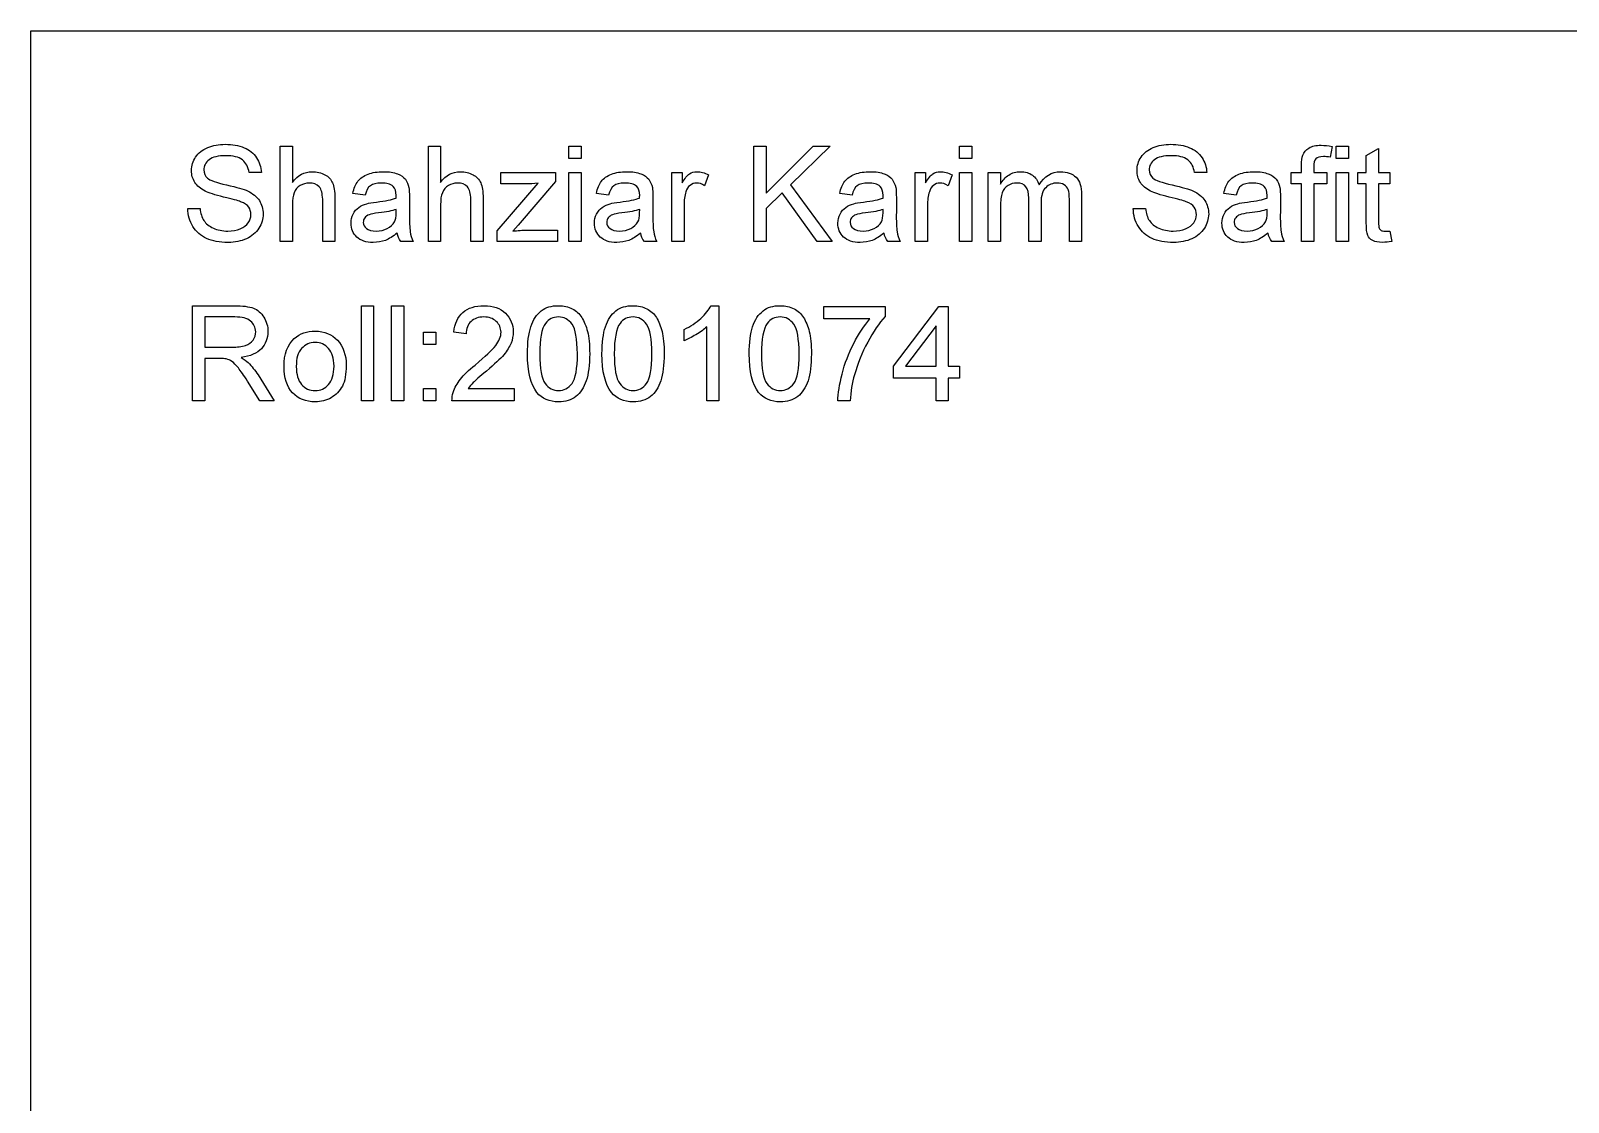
# Model space of a CAD drawing. Header units: millimetres. Extents: x 12 to 286, y 8 to 173.
# Drawn here: x 12.1 to 69.6, y 133.2 to 173.3 of the extents above; entities that cross this region are included whole.
import ezdxf

# ---------------------------------------------------------------- set-up
doc = ezdxf.new("R2010")
doc.units = ezdxf.units.MM
doc.layers.get('0').update_dxf_attribs({"linetype": 'CONTINUOUS'})

msp = doc.modelspace()

# ---------------------------------------------------------------- linework, layer by layer
at = {"color": 0}
for p, q in [((12.1212, 173.298), (286.06, 173.298)), ((12.1212, 7.5213), (12.1212, 173.298)), ((21.4492, 165.417), (21.4492, 168.979)), ((21.4492, 168.979), (21.9081, 168.979)), ((21.9081, 168.979), (21.9081, 167.629)), ((26.9875, 165.417), (26.9875, 168.979)), ((26.9875, 168.979), (27.4464, 168.979)), ((27.4464, 168.979), (27.4464, 167.629)), ((32.2433, 168.522), (32.2433, 168.979)), ((32.2433, 168.979), (32.7022, 168.979)), ((32.7022, 168.522), (32.2433, 168.522)), ((32.7022, 168.979), (32.7022, 168.522)), ((39.1583, 165.417), (39.1583, 168.979)), ((39.1583, 168.979), (39.6173, 168.979)), ((39.6173, 168.979), (39.6173, 167.228)), ((39.6173, 167.228), (41.3713, 168.979)), ((42.0151, 168.979), (40.5225, 167.531)), ((41.3713, 168.979), (42.0151, 168.979)), ((46.8492, 168.522), (46.8492, 168.979)), ((46.8492, 168.979), (47.3082, 168.979)), ((47.3082, 168.522), (46.8492, 168.522)), ((47.3082, 168.979), (47.3082, 168.522)), ((60.7741, 168.97), (60.7095, 168.569)), ((60.9244, 168.522), (60.9244, 168.979)), ((60.9244, 168.979), (61.3833, 168.979)), ((61.3833, 168.522), (60.9244, 168.522)), ((61.3833, 168.979), (61.3833, 168.522)), ((62.0529, 168.631), (62.5119, 168.894)), ((62.0529, 167.992), (62.0529, 168.631)), ((62.5119, 168.894), (62.5119, 167.992)), ((20.7422, 167.992), (20.2847, 167.992)), ((29.6954, 167.568), (29.6954, 167.992)), ((29.6954, 167.992), (31.7404, 167.992)), ((31.7404, 167.992), (31.7404, 167.663)), ((32.2433, 165.417), (32.2433, 167.992)), ((32.2433, 167.992), (32.7022, 167.992)), ((32.7022, 167.992), (32.7022, 165.417)), ((36.0895, 165.417), (36.0895, 167.992)), ((36.0895, 167.992), (36.4765, 167.992)), ((36.4765, 167.992), (36.4765, 167.606)), ((37.4646, 167.911), (37.3158, 167.505)), ((45.1915, 165.417), (45.1915, 167.992)), ((45.1915, 167.992), (45.5785, 167.992)), ((45.5785, 167.992), (45.5785, 167.606)), ((46.5667, 167.911), (46.4178, 167.505)), ((46.8492, 165.417), (46.8492, 167.992)), ((46.8492, 167.992), (47.3082, 167.992)), ((47.3082, 167.992), (47.3082, 165.417)), ((47.9171, 165.417), (47.9171, 167.992)), ((47.9171, 167.992), (48.3761, 167.992)), ((48.3761, 167.992), (48.3761, 167.564)), ((56.0903, 167.992), (55.6327, 167.992)), ((59.2406, 167.568), (59.2406, 167.992)), ((59.2406, 167.992), (59.6276, 167.992)), ((59.6276, 167.992), (59.6276, 168.263)), ((60.0865, 168.214), (60.0865, 167.992)), ((60.0865, 167.992), (60.5815, 167.992)), ((60.5815, 167.992), (60.5815, 167.568)), ((60.9244, 165.417), (60.9244, 167.992)), ((60.9244, 167.992), (61.3833, 167.992)), ((61.3833, 167.992), (61.3833, 165.417)), ((61.7361, 167.568), (61.7361, 167.992)), ((61.7361, 167.992), (62.0529, 167.992)), ((62.5119, 167.992), (62.9348, 167.992)), ((62.9348, 167.992), (62.9348, 167.568)), ((29.5534, 165.816), (31.0913, 167.604)), ((30.6462, 167.568), (29.6954, 167.568)), ((31.7404, 167.663), (30.3389, 166.032)), ((40.5225, 167.531), (42.0853, 165.417)), ((59.6276, 167.568), (59.2406, 167.568)), ((59.6276, 165.417), (59.6276, 167.568)), ((60.5815, 167.568), (60.0865, 167.568)), ((60.0865, 167.568), (60.0865, 165.417)), ((62.0529, 167.568), (61.7361, 167.568)), ((62.0529, 166.142), (62.0529, 167.568)), ((62.9348, 167.568), (62.5119, 167.568)), ((62.5119, 167.568), (62.5119, 166.143)), ((21.9081, 166.783), (21.9081, 165.417)), ((23.0353, 165.417), (23.0353, 166.999)), ((23.4942, 167.035), (23.4942, 165.417)), ((24.6242, 167.146), (24.1653, 167.217)), ((26.2819, 167.053), (26.2819, 166.525)), ((27.4464, 166.783), (27.4464, 165.417)), ((28.575, 165.417), (28.575, 166.999)), ((29.0325, 167.035), (29.0325, 165.417)), ((33.7261, 167.146), (33.2672, 167.217)), ((35.3826, 167.053), (35.3826, 166.525)), ((36.5485, 166.769), (36.5485, 165.417)), ((40.2209, 167.239), (39.6173, 166.652)), ((41.5244, 165.417), (40.2209, 167.239)), ((42.8265, 167.146), (42.3693, 167.217)), ((44.4846, 167.053), (44.4846, 166.525)), ((45.6487, 166.769), (45.6487, 165.417)), ((48.3761, 166.714), (48.3761, 165.417)), ((49.4344, 165.417), (49.4344, 167.04)), ((49.8934, 166.87), (49.8934, 165.417)), ((50.9517, 165.417), (50.9517, 166.991)), ((51.4092, 167.17), (51.4092, 165.417)), ((57.186, 167.146), (56.727, 167.217)), ((58.8423, 167.053), (58.8423, 166.525)), ((17.9917, 166.652), (18.4506, 166.652)), ((25.7859, 166.492), (25.7872, 166.617)), ((34.8864, 166.492), (34.8892, 166.617)), ((39.6173, 166.652), (39.6173, 165.417)), ((43.9882, 166.492), (43.991, 166.617)), ((53.3396, 166.652), (53.7986, 166.652)), ((58.3463, 166.492), (58.3487, 166.617)), ((25.8231, 165.735), (25.8231, 165.735)), ((29.5534, 165.417), (29.5534, 165.816)), ((30.3389, 166.032), (30.1446, 165.806)), ((30.6724, 165.842), (31.8106, 165.842)), ((31.8106, 165.842), (31.8106, 165.417)), ((34.925, 165.735), (34.925, 165.735)), ((44.0256, 165.735), (44.0256, 165.735)), ((58.3833, 165.735), (58.3833, 165.735)), ((62.9348, 165.808), (63.0068, 165.422)), ((21.9081, 165.417), (21.4492, 165.417)), ((23.4942, 165.417), (23.0353, 165.417)), ((26.4225, 165.417), (25.9636, 165.417)), ((27.4464, 165.417), (26.9875, 165.417)), ((29.0325, 165.417), (28.575, 165.417)), ((31.8106, 165.417), (29.5534, 165.417)), ((32.7022, 165.417), (32.2433, 165.417)), ((35.5244, 165.417), (35.0655, 165.417)), ((36.5485, 165.417), (36.0895, 165.417)), ((39.6173, 165.417), (39.1583, 165.417)), ((42.0853, 165.417), (41.5244, 165.417)), ((44.625, 165.417), (44.1674, 165.417)), ((45.6487, 165.417), (45.1915, 165.417)), ((47.3082, 165.417), (46.8492, 165.417)), ((48.3761, 165.417), (47.9171, 165.417)), ((49.8934, 165.417), (49.4344, 165.417)), ((51.4092, 165.417), (50.9517, 165.417)), ((58.9841, 165.417), (58.5251, 165.417)), ((60.0865, 165.417), (59.6276, 165.417)), ((61.3833, 165.417), (60.9244, 165.417)), ((18.1681, 159.456), (18.1681, 163.018)), ((18.1681, 163.018), (19.728, 163.018)), ((24.4822, 159.456), (24.4822, 163.018)), ((24.4822, 163.018), (24.9411, 163.018)), ((24.9411, 163.018), (24.9411, 159.456)), ((25.6122, 159.456), (25.6122, 163.018)), ((25.6122, 163.018), (26.0697, 163.018)), ((26.0697, 163.018), (26.0697, 159.456)), ((37.5585, 163.018), (37.852, 163.018)), ((37.852, 163.018), (37.852, 159.456)), ((41.7682, 162.524), (41.7682, 162.982)), ((41.7682, 162.982), (44.0612, 162.982)), ((44.0612, 162.982), (44.0612, 162.611)), ((44.3798, 160.76), (46.0735, 162.982)), ((46.0735, 162.982), (46.4249, 162.982)), ((46.4249, 162.982), (46.4249, 160.76)), ((19.7473, 162.595), (18.6269, 162.595)), ((18.6269, 162.595), (18.6269, 161.466)), ((36.5485, 161.706), (36.5485, 162.127)), ((37.3944, 159.456), (37.3944, 162.231)), ((43.4964, 162.524), (41.7682, 162.524)), ((45.9673, 162.265), (44.8208, 160.76)), ((45.9673, 160.76), (45.9673, 162.265)), ((26.8111, 161.571), (26.8111, 162.03)), ((26.8111, 162.03), (27.27, 162.03)), ((27.27, 161.571), (26.8111, 161.571)), ((27.27, 162.03), (27.27, 161.571)), ((28.3986, 161.96), (27.9397, 162.03)), ((18.6269, 161.466), (19.6343, 161.466)), ((19.1713, 161.043), (18.6269, 161.043)), ((18.6269, 161.043), (18.6269, 159.456)), ((30.6917, 161.218), (30.6917, 161.218)), ((33.478, 161.218), (33.478, 161.218)), ((38.9819, 161.218), (38.9819, 161.218)), ((20.6237, 160.427), (21.2259, 159.456)), ((21.5897, 160.742), (21.5897, 160.742)), ((44.3798, 160.302), (44.3798, 160.76)), ((44.8208, 160.76), (45.9673, 160.76)), ((46.4249, 160.76), (46.8478, 160.76)), ((46.8478, 160.76), (46.8478, 160.302)), ((20.6899, 159.456), (20.2213, 160.197)), ((26.8111, 159.456), (26.8111, 159.915)), ((26.8111, 159.915), (27.27, 159.915)), ((27.27, 159.915), (27.27, 159.456)), ((28.4786, 159.915), (30.197, 159.915)), ((30.197, 159.915), (30.197, 159.456)), ((45.9673, 160.302), (44.3798, 160.302)), ((45.9673, 159.456), (45.9673, 160.302)), ((46.8478, 160.302), (46.4249, 160.302)), ((46.4249, 160.302), (46.4249, 159.456)), ((18.6269, 159.456), (18.1681, 159.456)), ((21.2259, 159.456), (20.6899, 159.456)), ((24.9411, 159.456), (24.4822, 159.456)), ((26.0697, 159.456), (25.6122, 159.456)), ((27.27, 159.456), (26.8111, 159.456)), ((30.197, 159.456), (27.8694, 159.456)), ((37.852, 159.456), (37.3944, 159.456)), ((42.7563, 159.456), (42.2974, 159.456)), ((46.4249, 159.456), (45.9673, 159.456))]:
    msp.add_line(p, q, dxfattribs=at)
for points in [[(18.7372, 168.929), (18.9329, 169.015), (19.1534, 169.051), (19.3945, 169.051)], [(19.3945, 169.051), (19.6522, 169.051), (19.8947, 169.008), (20.0973, 168.924)], [(54.0854, 168.929), (54.2809, 169.015), (54.5013, 169.051), (54.7441, 169.051)], [(54.7441, 169.051), (55.0002, 169.051), (55.2429, 169.008), (55.4468, 168.924)], [(59.9115, 168.912), (60.0206, 168.991), (60.1747, 169.015), (60.3663, 169.015)], [(60.3663, 169.015), (60.4876, 169.015), (60.6256, 169), (60.7741, 168.97)], [(18.1322, 168.071), (18.1322, 168.26), (18.1846, 168.418), (18.2866, 168.574)], [(18.2866, 168.574), (18.3858, 168.737), (18.5401, 168.848), (18.7372, 168.929)], [(18.7882, 168.472), (18.6504, 168.373), (18.5911, 168.243), (18.5911, 168.097)], [(19.4138, 168.626), (19.1244, 168.628), (18.9191, 168.576), (18.7882, 168.472)], [(20.0367, 168.467), (19.8851, 168.581), (19.688, 168.626), (19.4138, 168.626)], [(20.2847, 167.992), (20.2489, 168.202), (20.1772, 168.36), (20.0367, 168.467)], [(20.0973, 168.924), (20.293, 168.847), (20.457, 168.715), (20.5659, 168.551)], [(20.5659, 168.551), (20.6637, 168.388), (20.7353, 168.199), (20.7422, 167.992)], [(53.4818, 168.071), (53.4818, 168.26), (53.5326, 168.418), (53.6346, 168.574)], [(53.6346, 168.574), (53.7337, 168.737), (53.8882, 168.848), (54.0854, 168.929)], [(54.1362, 168.472), (53.9983, 168.373), (53.939, 168.243), (53.939, 168.097)], [(54.7617, 168.626), (54.4724, 168.628), (54.2671, 168.576), (54.1362, 168.472)], [(55.3847, 168.467), (55.233, 168.581), (55.0362, 168.626), (54.7617, 168.626)], [(55.6327, 167.992), (55.5971, 168.202), (55.5255, 168.36), (55.3847, 168.467)], [(55.4468, 168.924), (55.6412, 168.847), (55.8052, 168.715), (55.9139, 168.551)], [(55.9139, 168.551), (56.013, 168.388), (56.0836, 168.199), (56.0903, 167.992)], [(59.6276, 168.263), (59.6251, 168.436), (59.6441, 168.559), (59.6773, 168.642)], [(59.6773, 168.642), (59.7147, 168.76), (59.8001, 168.843), (59.9115, 168.912)], [(60.1694, 168.512), (60.1073, 168.462), (60.0865, 168.36), (60.0865, 168.214)], [(60.4516, 168.592), (60.3127, 168.592), (60.2245, 168.566), (60.1694, 168.512)], [(60.7095, 168.569), (60.6076, 168.592), (60.5317, 168.592), (60.4516, 168.592)], [(18.259, 167.627), (18.1681, 167.764), (18.1322, 167.907), (18.1322, 168.071)], [(18.5911, 168.097), (18.5911, 167.971), (18.638, 167.866), (18.7303, 167.784)], [(21.9081, 167.629), (22.1023, 167.899), (22.3477, 168.027), (22.6439, 168.027)], [(22.6439, 168.027), (22.8162, 168.028), (22.9843, 167.99), (23.1194, 167.915)], [(23.1194, 167.915), (23.2489, 167.844), (23.3495, 167.738), (23.4074, 167.606)], [(24.3527, 167.669), (24.4367, 167.786), (24.5663, 167.872), (24.7317, 167.935)], [(24.7317, 167.935), (24.8956, 168.003), (25.0872, 168.027), (25.3049, 168.027)], [(25.3049, 168.027), (25.5171, 168.028), (25.6949, 168.001), (25.83, 167.947)], [(25.83, 167.947), (25.9623, 167.896), (26.0628, 167.825), (26.1262, 167.743)], [(27.4464, 167.629), (27.6407, 167.899), (27.886, 168.027), (28.1836, 168.027)], [(28.1836, 168.027), (28.3545, 168.028), (28.5226, 167.99), (28.6577, 167.915)], [(28.6577, 167.915), (28.7886, 167.844), (28.8878, 167.738), (28.9457, 167.606)], [(33.4546, 167.669), (33.5387, 167.786), (33.6682, 167.872), (33.8336, 167.935)], [(33.8336, 167.935), (33.9976, 168.003), (34.1891, 168.027), (34.4069, 168.027)], [(34.4069, 168.027), (34.6177, 168.028), (34.7968, 168.001), (34.9305, 167.947)], [(34.9305, 167.947), (35.0642, 167.896), (35.1648, 167.825), (35.2282, 167.743)], [(36.4765, 167.606), (36.576, 167.789), (36.667, 167.89), (36.7496, 167.946)], [(36.7496, 167.946), (36.824, 168.003), (36.9245, 168.027), (37.0251, 168.027)], [(37.0251, 168.027), (37.163, 168.028), (37.3158, 167.989), (37.4646, 167.911)], [(42.5566, 167.669), (42.6392, 167.786), (42.7701, 167.872), (42.9341, 167.935)], [(42.9341, 167.935), (43.0996, 168.003), (43.2911, 168.027), (43.5074, 168.027)], [(43.5074, 168.027), (43.7198, 168.028), (43.899, 168.001), (44.0323, 167.947)], [(44.0323, 167.947), (44.166, 167.896), (44.2666, 167.825), (44.3301, 167.743)], [(45.5785, 167.606), (45.6777, 167.789), (45.7673, 167.89), (45.8516, 167.946)], [(45.8516, 167.946), (45.926, 168.003), (46.0266, 168.027), (46.1271, 168.027)], [(46.1271, 168.027), (46.265, 168.028), (46.4178, 167.989), (46.5667, 167.911)], [(48.3761, 167.564), (48.4505, 167.705), (48.5567, 167.815), (48.6862, 167.9)], [(48.6862, 167.9), (48.8128, 167.992), (48.9603, 168.027), (49.1257, 168.027)], [(49.1257, 168.027), (49.3007, 168.028), (49.4563, 167.984), (49.5734, 167.898)], [(49.5734, 167.898), (49.688, 167.819), (49.7734, 167.689), (49.8217, 167.533)], [(49.8217, 167.533), (50.0214, 167.863), (50.2902, 168.027), (50.6155, 168.027)], [(50.6155, 168.027), (50.8621, 168.028), (51.066, 167.957), (51.2039, 167.817)], [(53.6071, 167.627), (53.516, 167.764), (53.4818, 167.907), (53.4818, 168.071)], [(53.939, 168.097), (53.939, 167.971), (53.9859, 167.866), (54.0784, 167.784)], [(56.9143, 167.669), (56.9983, 167.786), (57.1281, 167.872), (57.2932, 167.935)], [(57.2932, 167.935), (57.4573, 168.003), (57.6488, 168.027), (57.8665, 168.027)], [(57.8665, 168.027), (58.0775, 168.028), (58.2567, 168.001), (58.3904, 167.947)], [(58.3904, 167.947), (58.5241, 167.896), (58.6246, 167.825), (58.6878, 167.743)], [(18.6421, 167.297), (18.4657, 167.394), (18.3431, 167.496), (18.259, 167.627)], [(19.3325, 167.076), (19.0045, 167.166), (18.7744, 167.228), (18.6421, 167.297)], [(18.7303, 167.784), (18.8102, 167.713), (19.0596, 167.618), (19.4441, 167.532)], [(19.4441, 167.532), (19.8258, 167.447), (20.089, 167.371), (20.2268, 167.306)], [(20.2268, 167.306), (20.4225, 167.217), (20.5755, 167.091), (20.6706, 166.945)], [(22.1988, 167.506), (22.0913, 167.451), (22.0183, 167.353), (21.9742, 167.243)], [(22.5351, 167.604), (22.4069, 167.604), (22.3036, 167.572), (22.1988, 167.506)], [(22.9058, 167.459), (22.8148, 167.557), (22.6949, 167.604), (22.5351, 167.604)], [(23.0353, 166.999), (23.0243, 167.211), (22.9926, 167.363), (22.9058, 167.459)], [(23.4074, 167.606), (23.4597, 167.487), (23.4942, 167.284), (23.4942, 167.035)], [(24.1653, 167.217), (24.2039, 167.403), (24.2659, 167.554), (24.3527, 167.669)], [(24.8185, 167.503), (24.7247, 167.445), (24.6655, 167.316), (24.6242, 167.146)], [(25.2291, 167.604), (25.0417, 167.604), (24.9067, 167.571), (24.8185, 167.503)], [(25.677, 167.473), (25.5668, 167.569), (25.4276, 167.604), (25.2291, 167.604)], [(25.7872, 167.141), (25.7762, 167.299), (25.75, 167.408), (25.677, 167.473)], [(26.1262, 167.743), (26.1827, 167.662), (26.2351, 167.557), (26.2599, 167.433)], [(26.2599, 167.433), (26.2695, 167.366), (26.2819, 167.229), (26.2819, 167.053)], [(27.7372, 167.506), (27.6297, 167.451), (27.558, 167.353), (27.5125, 167.243)], [(28.0734, 167.604), (27.9452, 167.604), (27.8433, 167.572), (27.7372, 167.506)], [(28.4441, 167.459), (28.3531, 167.557), (28.2333, 167.604), (28.0734, 167.604)], [(28.575, 166.999), (28.5626, 167.211), (28.5309, 167.363), (28.4441, 167.459)], [(28.9457, 167.606), (28.9981, 167.487), (29.0325, 167.284), (29.0325, 167.035)], [(31.0913, 167.604), (30.919, 167.58), (30.7744, 167.568), (30.6462, 167.568)], [(33.2672, 167.217), (33.3044, 167.403), (33.3678, 167.554), (33.4546, 167.669)], [(33.9204, 167.503), (33.8267, 167.445), (33.7675, 167.316), (33.7261, 167.146)], [(34.3311, 167.604), (34.1437, 167.604), (34.0086, 167.571), (33.9204, 167.503)], [(34.7789, 167.473), (34.6687, 167.569), (34.5295, 167.604), (34.3311, 167.604)], [(34.8892, 167.141), (34.8782, 167.299), (34.852, 167.408), (34.7789, 167.473)], [(35.2282, 167.743), (35.2848, 167.662), (35.3356, 167.557), (35.3617, 167.433)], [(35.3617, 167.433), (35.3716, 167.366), (35.3826, 167.229), (35.3826, 167.053)], [(36.6173, 167.279), (36.5594, 167.126), (36.5485, 166.953), (36.5485, 166.769)], [(36.77, 167.517), (36.6945, 167.466), (36.6476, 167.381), (36.6173, 167.279)], [(37.0127, 167.604), (36.9203, 167.604), (36.842, 167.575), (36.77, 167.517)], [(37.3158, 167.505), (37.2057, 167.58), (37.1133, 167.604), (37.0127, 167.604)], [(42.3693, 167.217), (42.4064, 167.403), (42.4699, 167.554), (42.5566, 167.669)], [(43.0223, 167.503), (42.9288, 167.445), (42.8696, 167.316), (42.8265, 167.146)], [(43.4329, 167.604), (43.2456, 167.604), (43.1105, 167.571), (43.0223, 167.503)], [(43.8796, 167.473), (43.7691, 167.569), (43.6301, 167.604), (43.4329, 167.604)], [(43.991, 167.141), (43.9787, 167.299), (43.954, 167.408), (43.8796, 167.473)], [(44.3301, 167.743), (44.3865, 167.662), (44.4377, 167.557), (44.4638, 167.433)], [(44.4638, 167.433), (44.4733, 167.366), (44.4846, 167.229), (44.4846, 167.053)], [(45.7179, 167.279), (45.6614, 167.126), (45.6487, 166.953), (45.6487, 166.769)], [(45.872, 167.517), (45.7962, 167.466), (45.7496, 167.381), (45.7179, 167.279)], [(46.1148, 167.604), (46.0223, 167.604), (45.9437, 167.575), (45.872, 167.517)], [(46.4178, 167.505), (46.3077, 167.58), (46.2153, 167.604), (46.1148, 167.604)], [(48.6639, 167.51), (48.5581, 167.455), (48.489, 167.356), (48.4434, 167.236)], [(48.9934, 167.604), (48.8654, 167.604), (48.7645, 167.572), (48.6639, 167.51)], [(49.331, 167.463), (49.258, 167.557), (49.149, 167.604), (48.9934, 167.604)], [(49.4344, 167.04), (49.4302, 167.228), (49.3998, 167.37), (49.331, 167.463)], [(50.0669, 167.429), (49.9484, 167.324), (49.8934, 167.126), (49.8934, 166.87)], [(50.5051, 167.604), (50.322, 167.604), (50.184, 167.546), (50.0669, 167.429)], [(50.7601, 167.536), (50.6772, 167.593), (50.6028, 167.604), (50.5051, 167.604)], [(50.9104, 167.356), (50.8811, 167.432), (50.8317, 167.491), (50.7601, 167.536)], [(50.9517, 166.991), (50.9475, 167.164), (50.9379, 167.282), (50.9104, 167.356)], [(51.2039, 167.817), (51.3362, 167.689), (51.4092, 167.46), (51.4092, 167.17)], [(53.9902, 167.297), (53.8138, 167.394), (53.691, 167.496), (53.6071, 167.627)], [(54.682, 167.076), (54.3525, 167.166), (54.1225, 167.228), (53.9902, 167.297)], [(54.0784, 167.784), (54.1584, 167.713), (54.4079, 167.618), (54.792, 167.532)], [(54.792, 167.532), (55.1751, 167.447), (55.4373, 167.371), (55.5748, 167.306)], [(55.5748, 167.306), (55.7706, 167.217), (55.9234, 167.091), (56.0186, 166.945)], [(56.727, 167.217), (56.7641, 167.403), (56.8276, 167.554), (56.9143, 167.669)], [(57.38, 167.503), (57.2865, 167.445), (57.2273, 167.316), (57.186, 167.146)], [(57.7906, 167.604), (57.6033, 167.604), (57.4682, 167.571), (57.38, 167.503)], [(58.2387, 167.473), (58.1283, 167.569), (57.9893, 167.604), (57.7906, 167.604)], [(58.3487, 167.141), (58.3378, 167.299), (58.3117, 167.408), (58.2387, 167.473)], [(58.6878, 167.743), (58.7446, 167.662), (58.7954, 167.557), (58.8215, 167.433)], [(58.8215, 167.433), (58.8313, 167.366), (58.8423, 167.229), (58.8423, 167.053)], [(19.9692, 166.905), (19.8727, 166.951), (19.6619, 166.999), (19.3325, 167.076)], [(20.2737, 166.7), (20.2117, 166.788), (20.1194, 166.849), (19.9692, 166.905)], [(20.6706, 166.945), (20.7546, 166.807), (20.8139, 166.632), (20.8139, 166.442)], [(21.9742, 167.243), (21.9191, 167.136), (21.9081, 166.978), (21.9081, 166.783)], [(24.3885, 166.689), (24.4726, 166.762), (24.5746, 166.797), (24.6848, 166.828)], [(24.6848, 166.828), (24.7578, 166.852), (24.8874, 166.872), (25.0514, 166.893)], [(25.0514, 166.893), (25.3821, 166.936), (25.6287, 166.984), (25.7859, 167.04)], [(25.7859, 167.04), (25.7762, 167.092), (25.7872, 167.127), (25.7872, 167.141)], [(27.5125, 167.243), (27.4574, 167.136), (27.4464, 166.978), (27.4464, 166.783)], [(33.4905, 166.689), (33.5745, 166.762), (33.6765, 166.797), (33.7867, 166.828)], [(33.7867, 166.828), (33.8584, 166.852), (33.9893, 166.872), (34.1533, 166.893)], [(34.1533, 166.893), (34.484, 166.936), (34.7307, 166.984), (34.8864, 167.04)], [(34.8864, 167.04), (34.8782, 167.092), (34.8892, 167.127), (34.8892, 167.141)], [(42.5923, 166.689), (42.6766, 166.762), (42.7785, 166.797), (42.8886, 166.828)], [(42.8886, 166.828), (42.9602, 166.852), (43.0911, 166.872), (43.2537, 166.893)], [(43.2537, 166.893), (43.586, 166.936), (43.8312, 166.984), (43.9882, 167.04)], [(43.9882, 167.04), (43.9787, 167.092), (43.991, 167.127), (43.991, 167.141)], [(48.4434, 167.236), (48.3969, 167.12), (48.3761, 166.941), (48.3761, 166.714)], [(55.3173, 166.905), (55.2207, 166.951), (55.0101, 166.999), (54.682, 167.076)], [(55.6232, 166.7), (55.5611, 166.788), (55.4672, 166.849), (55.3173, 166.905)], [(56.0186, 166.945), (56.1026, 166.807), (56.1619, 166.632), (56.1619, 166.442)], [(56.9503, 166.689), (57.0343, 166.762), (57.1362, 166.797), (57.2463, 166.828)], [(57.2463, 166.828), (57.3183, 166.852), (57.4492, 166.872), (57.6132, 166.893)], [(57.6132, 166.893), (57.9438, 166.936), (58.1889, 166.984), (58.3463, 167.04)], [(58.3463, 167.04), (58.3378, 167.092), (58.3487, 167.127), (58.3487, 167.141)], [(18.186, 165.978), (18.0564, 166.178), (17.9985, 166.401), (17.9917, 166.652)], [(18.4506, 166.652), (18.4712, 166.468), (18.5195, 166.318), (18.5952, 166.2)], [(18.5952, 166.2), (18.6697, 166.092), (18.7882, 165.988), (18.948, 165.915)], [(20.2558, 166.116), (20.3192, 166.213), (20.355, 166.313), (20.355, 166.417)], [(20.355, 166.417), (20.3426, 166.533), (20.3274, 166.62), (20.2737, 166.7)], [(20.8139, 166.442), (20.8015, 166.266), (20.7588, 166.077), (20.6513, 165.91)], [(24.095, 166.105), (24.095, 166.234), (24.1212, 166.34), (24.1763, 166.442)], [(24.1763, 166.442), (24.2259, 166.557), (24.3017, 166.627), (24.3885, 166.689)], [(24.609, 166.3), (24.5649, 166.262), (24.5539, 166.194), (24.5539, 166.134)], [(24.5539, 166.134), (24.5539, 166.048), (24.5938, 165.961), (24.6765, 165.899)], [(24.7702, 166.415), (24.6986, 166.397), (24.6476, 166.35), (24.609, 166.3)], [(25.1244, 166.484), (24.9549, 166.473), (24.8392, 166.441), (24.7702, 166.415)], [(25.7872, 166.617), (25.6287, 166.565), (25.4193, 166.521), (25.1244, 166.484)], [(25.4524, 165.905), (25.5681, 165.972), (25.6632, 166.052), (25.7197, 166.153)], [(25.7197, 166.153), (25.7624, 166.231), (25.7859, 166.343), (25.7859, 166.492)], [(26.2819, 166.525), (26.2695, 166.164), (26.2902, 165.909), (26.3095, 165.782)], [(33.197, 166.105), (33.197, 166.234), (33.2231, 166.34), (33.2769, 166.442)], [(33.2769, 166.442), (33.3279, 166.557), (33.4023, 166.627), (33.4905, 166.689)], [(33.711, 166.3), (33.6669, 166.262), (33.6544, 166.194), (33.6544, 166.134)], [(33.6544, 166.134), (33.6544, 166.048), (33.6958, 165.961), (33.7785, 165.899)], [(33.8722, 166.415), (33.8005, 166.397), (33.7495, 166.35), (33.711, 166.3)], [(34.2263, 166.484), (34.0568, 166.473), (33.9411, 166.441), (33.8722, 166.415)], [(34.8892, 166.617), (34.7307, 166.565), (34.5212, 166.521), (34.2263, 166.484)], [(34.5543, 165.905), (34.67, 165.972), (34.7652, 166.052), (34.8216, 166.153)], [(34.8216, 166.153), (34.8644, 166.231), (34.8864, 166.343), (34.8864, 166.492)], [(35.3826, 166.525), (35.3716, 166.164), (35.3921, 165.909), (35.4115, 165.782)], [(42.2974, 166.105), (42.2974, 166.234), (42.3252, 166.34), (42.3788, 166.442)], [(42.3788, 166.442), (42.4296, 166.557), (42.5041, 166.627), (42.5923, 166.689)], [(42.8128, 166.3), (42.7687, 166.262), (42.7563, 166.194), (42.7563, 166.134)], [(42.7563, 166.134), (42.7563, 166.048), (42.7976, 165.961), (42.8791, 165.899)], [(42.9729, 166.415), (42.9024, 166.397), (42.8502, 166.35), (42.8128, 166.3)], [(43.3282, 166.484), (43.1588, 166.473), (43.0431, 166.441), (42.9729, 166.415)], [(43.991, 166.617), (43.8326, 166.565), (43.6231, 166.521), (43.3282, 166.484)], [(43.6548, 165.905), (43.772, 165.972), (43.8672, 166.052), (43.9237, 166.153)], [(43.9237, 166.153), (43.9663, 166.231), (43.9882, 166.343), (43.9882, 166.492)], [(44.4846, 166.525), (44.4733, 166.164), (44.4941, 165.909), (44.5135, 165.782)], [(53.5354, 165.978), (53.406, 166.178), (53.3467, 166.401), (53.3396, 166.652)], [(53.7986, 166.652), (53.8194, 166.468), (53.8674, 166.318), (53.9433, 166.2)], [(53.9433, 166.2), (54.0177, 166.092), (54.1362, 165.988), (54.296, 165.915)], [(55.6038, 166.116), (55.6687, 166.213), (55.7029, 166.313), (55.7029, 166.417)], [(55.7029, 166.417), (55.692, 166.533), (55.6754, 166.62), (55.6232, 166.7)], [(56.1619, 166.442), (56.1495, 166.266), (56.1082, 166.077), (55.9992, 165.91)], [(56.6568, 166.105), (56.6568, 166.234), (56.6829, 166.34), (56.7365, 166.442)], [(56.7365, 166.442), (56.7877, 166.557), (56.8621, 166.627), (56.9503, 166.689)], [(57.1708, 166.3), (57.1267, 166.262), (57.114, 166.194), (57.114, 166.134)], [(57.114, 166.134), (57.114, 166.048), (57.1556, 165.961), (57.2368, 165.899)], [(57.332, 166.415), (57.2604, 166.397), (57.2079, 166.35), (57.1708, 166.3)], [(57.6862, 166.484), (57.5165, 166.473), (57.4008, 166.441), (57.332, 166.415)], [(58.3487, 166.617), (58.1903, 166.565), (57.9808, 166.521), (57.6862, 166.484)], [(58.014, 165.905), (58.1297, 165.972), (58.2249, 166.052), (58.2814, 166.153)], [(58.2814, 166.153), (58.324, 166.231), (58.3463, 166.343), (58.3463, 166.492)], [(58.8423, 166.525), (58.8313, 166.164), (58.8518, 165.909), (58.8712, 165.782)], [(62.1083, 165.646), (62.0656, 165.73), (62.0529, 165.89), (62.0529, 166.142)], [(62.5119, 166.143), (62.5119, 166.03), (62.5203, 165.949), (62.5341, 165.916)], [(18.6972, 165.53), (18.4685, 165.639), (18.31, 165.779), (18.186, 165.978)], [(18.948, 165.915), (19.1051, 165.852), (19.2857, 165.806), (19.4855, 165.806)], [(19.4855, 165.806), (19.6577, 165.806), (19.8176, 165.833), (19.9526, 165.888)], [(19.9526, 165.888), (20.0808, 165.952), (20.1896, 166.019), (20.2558, 166.116)], [(20.6513, 165.91), (20.5383, 165.743), (20.3881, 165.614), (20.1855, 165.522)], [(24.31, 165.585), (24.1653, 165.724), (24.095, 165.894), (24.095, 166.105)], [(24.9273, 165.383), (24.6531, 165.383), (24.4533, 165.45), (24.31, 165.585)], [(24.6765, 165.899), (24.7523, 165.842), (24.8777, 165.806), (25.0362, 165.806)], [(25.0362, 165.806), (25.1836, 165.806), (25.3311, 165.839), (25.4524, 165.905)], [(25.8231, 165.735), (25.6591, 165.606), (25.5227, 165.515), (25.3821, 165.461)], [(25.9636, 165.417), (25.8796, 165.508), (25.8437, 165.614), (25.8231, 165.735)], [(26.3095, 165.782), (26.3192, 165.664), (26.366, 165.534), (26.4225, 165.417)], [(30.1446, 165.806), (30.3265, 165.829), (30.5084, 165.842), (30.6724, 165.842)], [(33.4119, 165.585), (33.2672, 165.724), (33.197, 165.894), (33.197, 166.105)], [(34.0293, 165.383), (33.7537, 165.383), (33.5552, 165.45), (33.4119, 165.585)], [(33.7785, 165.899), (33.8542, 165.842), (33.9797, 165.806), (34.1368, 165.806)], [(34.1368, 165.806), (34.2856, 165.806), (34.4317, 165.839), (34.5543, 165.905)], [(34.925, 165.735), (34.7597, 165.606), (34.6246, 165.515), (34.484, 165.461)], [(35.0655, 165.417), (34.9801, 165.508), (34.9457, 165.614), (34.925, 165.735)], [(35.4115, 165.782), (35.421, 165.664), (35.4679, 165.534), (35.5244, 165.417)], [(42.514, 165.585), (42.3693, 165.724), (42.2974, 165.894), (42.2974, 166.105)], [(43.1299, 165.383), (42.8554, 165.383), (42.6572, 165.45), (42.514, 165.585)], [(42.8791, 165.899), (42.9563, 165.842), (43.0816, 165.806), (43.2386, 165.806)], [(43.2386, 165.806), (43.3874, 165.806), (43.5335, 165.839), (43.6548, 165.905)], [(44.0256, 165.735), (43.8616, 165.606), (43.7265, 165.515), (43.5846, 165.461)], [(44.1674, 165.417), (44.0821, 165.508), (44.0475, 165.614), (44.0256, 165.735)], [(44.5135, 165.782), (44.523, 165.664), (44.5699, 165.534), (44.625, 165.417)], [(54.0452, 165.53), (53.8166, 165.639), (53.6582, 165.779), (53.5354, 165.978)], [(54.296, 165.915), (54.4544, 165.852), (54.635, 165.806), (54.8337, 165.806)], [(54.8337, 165.806), (55.0058, 165.806), (55.1656, 165.833), (55.3007, 165.888)], [(55.3007, 165.888), (55.4302, 165.952), (55.5378, 166.019), (55.6038, 166.116)], [(55.9992, 165.91), (55.8878, 165.743), (55.7361, 165.614), (55.5336, 165.522)], [(56.8717, 165.585), (56.727, 165.724), (56.6568, 165.894), (56.6568, 166.105)], [(57.489, 165.383), (57.2135, 165.383), (57.0149, 165.45), (56.8717, 165.585)], [(57.2368, 165.899), (57.314, 165.842), (57.4393, 165.806), (57.5966, 165.806)], [(57.5966, 165.806), (57.7455, 165.806), (57.8926, 165.839), (58.014, 165.905)], [(58.3833, 165.735), (58.2193, 165.606), (58.0842, 165.515), (57.9423, 165.461)], [(58.5251, 165.417), (58.4398, 165.508), (58.4055, 165.614), (58.3833, 165.735)], [(58.8712, 165.782), (58.8807, 165.664), (58.9276, 165.534), (58.9841, 165.417)], [(62.2956, 165.454), (62.1965, 165.515), (62.1439, 165.566), (62.1083, 165.646)], [(62.5341, 165.916), (62.5422, 165.892), (62.574, 165.855), (62.6071, 165.834)], [(62.6071, 165.834), (62.6318, 165.816), (62.6883, 165.806), (62.7518, 165.806)], [(62.7518, 165.806), (62.7888, 165.806), (62.8594, 165.807), (62.9348, 165.808)], [(19.5034, 165.383), (19.1727, 165.383), (18.9136, 165.432), (18.6972, 165.53)], [(20.1855, 165.522), (19.9815, 165.429), (19.7556, 165.383), (19.5034, 165.383)], [(25.3821, 165.461), (25.2347, 165.417), (25.0886, 165.383), (24.9273, 165.383)], [(34.484, 165.461), (34.3366, 165.417), (34.1905, 165.383), (34.0293, 165.383)], [(43.5846, 165.461), (43.4386, 165.417), (43.2925, 165.383), (43.1299, 165.383)], [(54.8513, 165.383), (54.5207, 165.383), (54.2618, 165.432), (54.0452, 165.53)], [(55.5336, 165.522), (55.3297, 165.429), (55.1035, 165.383), (54.8513, 165.383)], [(57.9423, 165.461), (57.7963, 165.417), (57.6502, 165.383), (57.489, 165.383)], [(62.6703, 165.383), (62.5038, 165.383), (62.3838, 165.406), (62.2956, 165.454)], [(63.0068, 165.422), (62.8812, 165.406), (62.7697, 165.383), (62.6703, 165.383)], [(19.728, 163.018), (20.0408, 163.018), (20.2833, 162.986), (20.4473, 162.923)], [(20.4473, 162.923), (20.6044, 162.868), (20.7436, 162.745), (20.8414, 162.584)], [(27.9397, 162.03), (27.9701, 162.352), (28.0831, 162.596), (28.2801, 162.766)], [(28.2801, 162.766), (28.4703, 162.936), (28.7418, 163.018), (29.0739, 163.018)], [(29.0739, 163.018), (29.4073, 163.018), (29.6733, 162.923), (29.869, 162.735)], [(29.869, 162.735), (30.0564, 162.547), (30.1625, 162.312), (30.1625, 162.033)], [(30.8212, 162.232), (30.9011, 162.495), (31.0376, 162.688), (31.2098, 162.821)], [(31.2098, 162.821), (31.3724, 162.96), (31.5957, 163.018), (31.8561, 163.018)], [(31.8561, 163.018), (32.0477, 163.018), (32.2185, 162.981), (32.3687, 162.903)], [(32.3687, 162.903), (32.5121, 162.83), (32.6374, 162.717), (32.7256, 162.574)], [(33.609, 162.232), (33.6875, 162.495), (33.8253, 162.688), (33.9962, 162.821)], [(33.9962, 162.821), (34.1602, 162.96), (34.3834, 163.018), (34.6425, 163.018)], [(34.6425, 163.018), (34.8341, 163.018), (35.0049, 162.981), (35.1551, 162.903)], [(35.1551, 162.903), (35.3, 162.83), (35.4252, 162.717), (35.5134, 162.574)], [(37.1768, 162.544), (37.3461, 162.712), (37.4826, 162.865), (37.5585, 163.018)], [(39.1114, 162.232), (39.1915, 162.495), (39.3277, 162.688), (39.5002, 162.821)], [(39.5002, 162.821), (39.6628, 162.96), (39.8861, 163.018), (40.1465, 163.018)], [(40.1465, 163.018), (40.338, 163.018), (40.5088, 162.981), (40.659, 162.903)], [(40.659, 162.903), (40.8023, 162.83), (40.9279, 162.717), (41.0161, 162.574)], [(20.3426, 162.439), (20.2089, 162.548), (20.0188, 162.595), (19.7473, 162.595)], [(20.5314, 162.041), (20.519, 162.21), (20.468, 162.334), (20.3426, 162.439)], [(20.8414, 162.584), (20.931, 162.425), (20.9903, 162.242), (20.9903, 162.046)], [(28.5819, 162.427), (28.4593, 162.323), (28.4, 162.158), (28.3986, 161.96)], [(29.0642, 162.595), (28.8534, 162.595), (28.7018, 162.538), (28.5819, 162.427)], [(29.5258, 162.429), (29.3963, 162.548), (29.2544, 162.595), (29.0642, 162.595)], [(29.7036, 162.024), (29.6912, 162.187), (29.6444, 162.319), (29.5258, 162.429)], [(30.6917, 161.218), (30.6917, 161.636), (30.7344, 161.973), (30.8212, 162.232)], [(31.3655, 162.354), (31.2208, 162.159), (31.1506, 161.771), (31.1506, 161.219)], [(31.8506, 162.595), (31.6425, 162.595), (31.4895, 162.515), (31.3655, 162.354)], [(32.3619, 162.322), (32.2254, 162.512), (32.0587, 162.595), (31.8506, 162.595)], [(32.5603, 161.219), (32.5493, 161.772), (32.4941, 162.14), (32.3619, 162.322)], [(32.7256, 162.574), (32.807, 162.438), (32.8855, 162.256), (32.9392, 162.05)], [(33.478, 161.218), (33.478, 161.636), (33.5221, 161.973), (33.609, 162.232)], [(34.1519, 162.354), (34.0072, 162.159), (33.9369, 161.771), (33.9369, 161.219)], [(34.6384, 162.595), (34.4289, 162.595), (34.2773, 162.515), (34.1519, 162.354)], [(35.1482, 162.322), (35.0118, 162.512), (34.8464, 162.595), (34.6384, 162.595)], [(35.348, 161.219), (35.3356, 161.772), (35.282, 162.14), (35.1482, 162.322)], [(35.5134, 162.574), (35.5935, 162.438), (35.6718, 162.256), (35.7258, 162.05)], [(36.5485, 162.127), (36.7866, 162.245), (36.9962, 162.38), (37.1768, 162.544)], [(37.3944, 162.231), (37.2925, 162.136), (37.1588, 162.031), (36.9933, 161.931)], [(38.9819, 161.218), (38.9819, 161.636), (39.0246, 161.973), (39.1114, 162.232)], [(39.6558, 162.354), (39.5111, 162.159), (39.4409, 161.771), (39.4409, 161.219)], [(40.1408, 162.595), (39.9327, 162.595), (39.7799, 162.515), (39.6558, 162.354)], [(40.652, 162.322), (40.5158, 162.512), (40.3504, 162.595), (40.1408, 162.595)], [(40.8506, 161.219), (40.8397, 161.772), (40.7843, 162.14), (40.652, 162.322)], [(41.0161, 162.574), (41.0972, 162.438), (41.1759, 162.256), (41.2295, 162.05)], [(42.8928, 161.6), (43.0721, 161.968), (43.2841, 162.274), (43.4964, 162.524)], [(44.0612, 162.611), (43.8312, 162.373), (43.6273, 162.046), (43.4139, 161.649)], [(19.6343, 161.466), (19.841, 161.466), (20.0174, 161.487), (20.1442, 161.53)], [(20.1442, 161.53), (20.2709, 161.575), (20.366, 161.641), (20.4322, 161.733)], [(20.4322, 161.733), (20.4956, 161.833), (20.5314, 161.931), (20.5314, 162.041)], [(20.9903, 162.046), (20.9779, 161.801), (20.909, 161.582), (20.745, 161.408)], [(21.5897, 160.742), (21.5897, 161.218), (21.7179, 161.558), (21.9742, 161.785)], [(21.9742, 161.785), (22.1768, 161.983), (22.4482, 162.065), (22.7555, 162.065)], [(22.7555, 161.642), (22.5516, 161.642), (22.3835, 161.568), (22.2498, 161.419)], [(22.7555, 162.065), (23.0959, 162.065), (23.3757, 161.951), (23.592, 161.724)], [(23.2572, 161.418), (23.1194, 161.572), (22.9554, 161.642), (22.7555, 161.642)], [(23.592, 161.724), (23.8001, 161.503), (23.9172, 161.181), (23.9172, 160.78)], [(29.5038, 161.527), (29.6333, 161.702), (29.7036, 161.864), (29.7036, 162.024)], [(30.0798, 161.613), (30.0178, 161.487), (29.9351, 161.332), (29.8083, 161.181)], [(30.1625, 162.033), (30.1501, 161.902), (30.1349, 161.751), (30.0798, 161.613)], [(32.9392, 162.05), (32.9847, 161.849), (33.0192, 161.567), (33.0192, 161.218)], [(35.7258, 162.05), (35.771, 161.849), (35.8055, 161.567), (35.8055, 161.218)], [(36.9933, 161.931), (36.8198, 161.841), (36.6794, 161.756), (36.5485, 161.706)], [(41.2295, 162.05), (41.275, 161.849), (41.3096, 161.567), (41.3096, 161.218)], [(42.4575, 160.463), (42.5524, 160.861), (42.7041, 161.236), (42.8928, 161.6)], [(43.4139, 161.649), (43.192, 161.262), (43.0347, 160.846), (42.9175, 160.427)], [(19.4317, 161.026), (19.3683, 161.043), (19.2912, 161.043), (19.1713, 161.043)], [(19.6453, 160.929), (19.5654, 160.978), (19.5048, 161.007), (19.4317, 161.026)], [(20.745, 161.408), (20.5824, 161.243), (20.3316, 161.126), (19.9912, 161.079)], [(19.9912, 161.079), (20.0987, 161.016), (20.1938, 160.952), (20.2544, 160.89)], [(22.2498, 161.419), (22.1079, 161.274), (22.0486, 161.046), (22.0486, 160.744)], [(23.4597, 160.758), (23.4473, 161.05), (23.3922, 161.268), (23.2572, 161.418)], [(28.739, 160.798), (29.1083, 161.124), (29.3715, 161.356), (29.5038, 161.527)], [(29.8083, 161.181), (29.6706, 161.031), (29.4652, 160.827), (29.1621, 160.572)], [(31.0444, 159.768), (30.8088, 160.074), (30.6917, 160.557), (30.6917, 161.218)], [(31.1506, 161.219), (31.1506, 160.656), (31.2181, 160.285), (31.3531, 160.109)], [(32.3577, 160.11), (32.49, 160.292), (32.5603, 160.657), (32.5603, 161.219)], [(33.0192, 161.218), (33.0081, 160.805), (32.9765, 160.468), (32.891, 160.208)], [(33.8322, 159.768), (33.5966, 160.074), (33.478, 160.557), (33.478, 161.218)], [(33.9369, 161.219), (33.9369, 160.656), (34.0045, 160.285), (34.1409, 160.109)], [(35.1441, 160.11), (35.2778, 160.292), (35.348, 160.657), (35.348, 161.219)], [(35.8055, 161.218), (35.7946, 160.805), (35.7643, 160.468), (35.6775, 160.208)], [(39.3361, 159.768), (39.0991, 160.074), (38.9819, 160.557), (38.9819, 161.218)], [(39.4409, 161.219), (39.4409, 160.656), (39.5083, 160.285), (39.6448, 160.109)], [(40.6481, 160.11), (40.7804, 160.292), (40.8506, 160.657), (40.8506, 161.219)], [(41.3096, 161.218), (41.2983, 160.805), (41.2669, 160.468), (41.1812, 160.208)], [(19.8823, 160.689), (19.7872, 160.803), (19.7156, 160.883), (19.6453, 160.929)], [(20.2213, 160.197), (20.0822, 160.423), (19.9719, 160.576), (19.8823, 160.689)], [(20.2544, 160.89), (20.3798, 160.759), (20.5038, 160.601), (20.6237, 160.427)], [(21.9108, 159.761), (21.6958, 159.993), (21.5897, 160.316), (21.5897, 160.742)], [(22.0486, 160.744), (22.0486, 160.449), (22.1161, 160.218), (22.2498, 160.067)], [(23.2585, 160.069), (23.3881, 160.227), (23.4597, 160.449), (23.4597, 160.758)], [(23.9172, 160.78), (23.9062, 160.459), (23.8704, 160.197), (23.7739, 160.009)], [(28.1878, 160.269), (28.3118, 160.439), (28.4951, 160.605), (28.739, 160.798)], [(29.1621, 160.572), (28.8947, 160.365), (28.7348, 160.216), (28.6618, 160.142)], [(42.2974, 159.456), (42.303, 159.734), (42.3556, 160.069), (42.4575, 160.463)], [(42.9175, 160.427), (42.8265, 160.136), (42.7799, 159.807), (42.7563, 159.456)], [(22.2498, 160.067), (22.3752, 159.925), (22.5516, 159.844), (22.7555, 159.844)], [(22.7555, 159.844), (22.9567, 159.844), (23.1249, 159.919), (23.2585, 160.069)], [(23.7739, 160.009), (23.6678, 159.826), (23.5383, 159.679), (23.355, 159.575)], [(27.9177, 159.775), (27.9687, 159.954), (28.0638, 160.107), (28.1878, 160.269)], [(28.6618, 160.142), (28.5833, 160.073), (28.5268, 159.99), (28.4786, 159.915)], [(31.3531, 160.109), (31.4799, 159.938), (31.6563, 159.844), (31.8561, 159.844)], [(31.8561, 159.844), (32.0546, 159.844), (32.2227, 159.933), (32.3577, 160.11)], [(32.891, 160.208), (32.8001, 159.956), (32.676, 159.752), (32.5052, 159.62)], [(34.1409, 160.109), (34.2677, 159.938), (34.4441, 159.844), (34.6425, 159.844)], [(34.6425, 159.844), (34.8423, 159.844), (35.0091, 159.933), (35.1441, 160.11)], [(35.6775, 160.208), (35.5879, 159.956), (35.4623, 159.752), (35.2915, 159.62)], [(39.6448, 160.109), (39.7701, 159.938), (39.9464, 159.844), (40.1465, 159.844)], [(40.1465, 159.844), (40.3447, 159.844), (40.513, 159.933), (40.6481, 160.11)], [(41.1812, 160.208), (41.0905, 159.956), (40.9663, 159.752), (40.7956, 159.62)], [(22.7555, 159.42), (22.4069, 159.42), (22.1258, 159.534), (21.9108, 159.761)], [(23.355, 159.575), (23.1717, 159.479), (22.9719, 159.42), (22.7555, 159.42)], [(27.8694, 159.456), (27.8667, 159.566), (27.8819, 159.672), (27.9177, 159.775)], [(31.8561, 159.42), (31.5116, 159.42), (31.2415, 159.537), (31.0444, 159.768)], [(32.5052, 159.62), (32.3288, 159.492), (32.1166, 159.42), (31.8561, 159.42)], [(34.6425, 159.42), (34.298, 159.42), (34.0279, 159.537), (33.8322, 159.768)], [(35.2915, 159.62), (35.1152, 159.492), (34.9043, 159.42), (34.6425, 159.42)], [(40.1465, 159.42), (39.8018, 159.42), (39.5319, 159.537), (39.3361, 159.768)], [(40.7956, 159.62), (40.6192, 159.492), (40.4068, 159.42), (40.1465, 159.42)]]:
    msp.add_open_spline(points, degree=3, dxfattribs=at)

doc.saveas('drawing.dxf')
